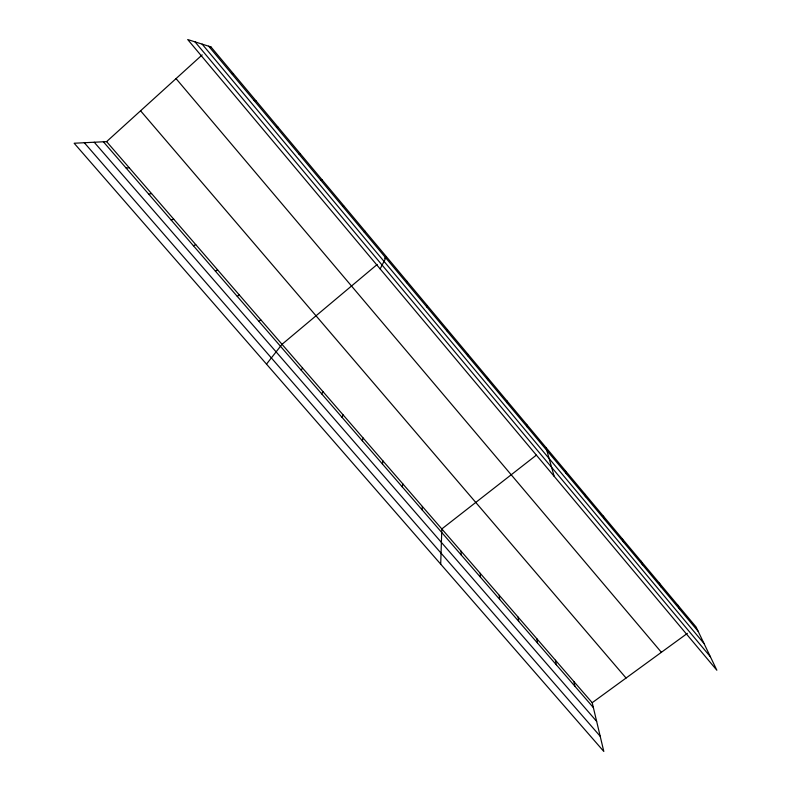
<?xml version="1.0" encoding="UTF-8"?>
<svg xmlns="http://www.w3.org/2000/svg" width="791" height="791" viewBox="0 0 791 791"><rect width="100%" height="100%" fill="white"/><g stroke="black" fill="none" stroke-linecap="round" stroke-linejoin="round"><path stroke-width="1.19" d="M440.706 564.161L441.813 528.942L536.328 455.161M447.38 331.558L447.449 329.709M422.097 509.8L422.374 506.477M402.332 486.979L402.787 483.835M427.011 307.215L427.259 305.573M382.419 463.981L383.042 461.034M362.347 440.805L363.148 438.046M406.485 282.674L406.92 281.25M342.117 417.45L343.106 414.88M321.739 393.918L322.906 391.545M380.145 268.91L386.413 256.729L384.564 258.271M301.193 370.188L302.548 368.023M266.498 364.117L282.031 344.312L377.198 264.461M364.295 232.238L365.106 231.259M258.983 321.443L260.723 319.693M106.607 141.619L592.202 702.705L603.81 751.45L74.146 143.24L106.607 141.619L202.199 54.876M237.3 296.407L239.238 294.875M342.612 206.332L343.63 205.581M592.202 702.705L687.389 633.354M215.439 271.175L217.584 269.85M193.399 245.724L195.753 244.627M320.75 180.2L321.977 179.686M171.172 220.056L173.733 219.196M148.767 194.181L151.546 193.548M298.711 153.85L300.145 153.583M126.174 168.097L129.17 167.692M276.484 127.282L278.125 127.252M254.069 100.487L255.918 100.704M231.456 73.454L233.533 73.929M84.321 142.736L600.191 736.253M103.384 141.787L593.369 707.569M94.248 142.242L596.641 721.352M140.571 110.799L626.067 678.035M176.047 78.606L661.385 652.298M202.12 44.128L704.03 643.538M195.011 41.864L710.377 656.748M208.656 46.194L698.156 631.317M677.828 605.174L679.746 609.307M659.427 583.175L661.187 587.13M640.878 561.007L642.5 564.784M622.201 538.661L623.654 542.27M603.375 516.157L604.68 519.578M584.411 493.475L585.548 496.708M565.288 470.625L566.267 473.671M546.027 447.587L554.165 476.32M526.618 424.381L527.261 427.041M573.89 681.545L574.899 686.252M507.061 400.988L507.525 403.45M555.44 660.228L556.3 664.766M536.862 638.752L537.554 643.132M487.345 377.416L487.632 379.68M518.135 617.118L518.678 621.321M499.269 595.316L499.655 599.36M480.266 573.356L480.483 577.222M467.471 353.656L467.59 355.713M461.113 551.238L461.173 554.916M210.95 46.926L187.714 39.55L716.854 670.234L696.09 627.016L210.95 46.926"/></g></svg>
